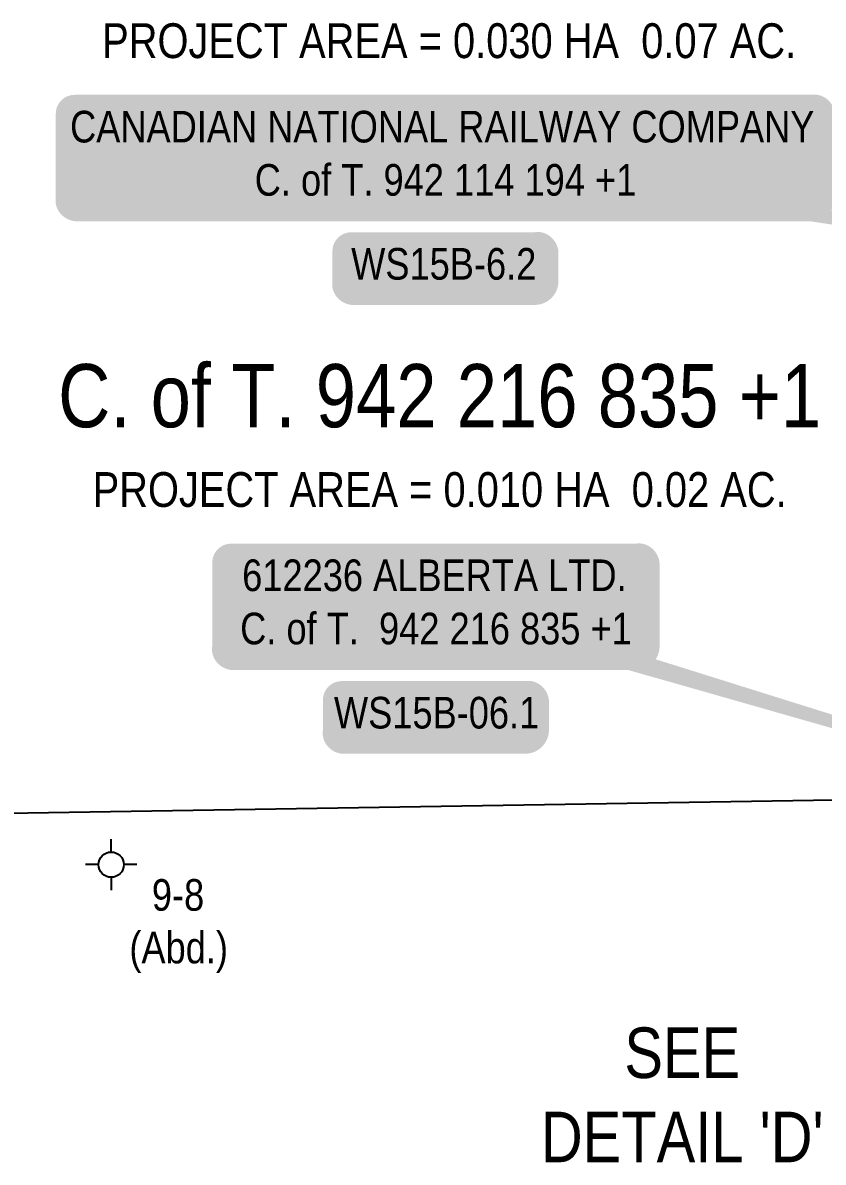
# Model space of a CAD drawing. Extents: x 72365 to 80261, y 6000112 to 6008999.
# Drawn here: x 74585.8 to 74839, y 6001166.1 to 6001526.6 of the extents above; entities that cross this region are included whole.
import ezdxf
from ezdxf.enums import TextEntityAlignment as Align

# ---------------------------------------------------------------- set-up
doc = ezdxf.new("R2010")
doc.units = 0
doc.header["$LTSCALE"] = 5
for name, color, linetype in [('AS-OWNER', 7, 'Continuous'), ('C-SYMBOL', 7, 'Continuous'), ('DETAIL-T', 7, 'Continuous'), ('F-WS-S', 8, 'Continuous'), ('L-AREAREQUIRED', 7, 'Continuous'), ('L-TITLEDB', 4, 'Continuous'), ('P-APEX RECON-LINE LIST', 240, 'Continuous')]:
    doc.layers.add(name, color=color, linetype=linetype)
doc.layers.add('F-WS-T', color=190, linetype='Continuous', lineweight=9)
doc.styles.add('100L', font='ARIALN.TTF', dxfattribs={"height": 2})
doc.styles.add('175L', font='ARIALN.TTF', dxfattribs={"height": 20})
doc.styles.add('80', font='ARIALN.TTF', dxfattribs={"height": 10})
doc.styles.add('80CG', font='ARIALN.TTF', dxfattribs={"height": 10})

# ---------------------------------------------------------------- blocks, each defined once
blk = doc.blocks.new('GABD')
for p, q in [((0, 0.808), (0, 1.616)), ((-0.808, 0), (-1.616, 0)), ((1.616, 0), (0.808, 0)), ((0, -0.808), (0, -1.616))]:
    blk.add_line(p, q)
blk.add_circle((0, 0), 0.8)
blk = doc.blocks.new('*U1487')
h = blk.add_hatch(color=59)
edge = h.paths.add_edge_path()
edge.add_line((-64, -20), (64, -20))
edge.add_arc((64, -14), 6, 270, 360)
edge.add_line((70, -14), (70, 12.5))
edge.add_arc((64, 12.5), 6, 0, 90)
edge.add_line((64, 18.5), (-64, 18.5))
edge.add_arc((-64, 12.5), 6, 90, 180)
edge.add_line((-70, 12.5), (-70, -14))
edge.add_arc((-64, -14), 6, 180, 270)
at = {"color": 1, "flags": 128}
blk.add_lwpolyline([(-64, -20, 3, 3, 0), (64, -20, 3, 3, 0.414214), (70, -14, 3, 3, 0), (70, 12.5, 3, 0, 0.414214), (64, 18.5, 0, 0, 0), (-64, 18.5, 0, 0, 0.414214), (-70, 12.5, 0, 0, 0), (-70, -14, 0, 3, 0.414214)], format="xyseb", close=True, dxfattribs=at)
blk.add_lwpolyline([(280.54, -84.03, 0, 7.5, 0), (0, 0, 0, 0, 0)], format="xyseb", dxfattribs=at)
at = {"color": 1, "style": '80'}
blk.add_attdef('ENTER_TEXT_001', (-35.99, -5), '', height=10, dxfattribs=at)
blk = doc.blocks.new('*U1488')
h = blk.add_hatch(color=59)
edge = h.paths.add_edge_path()
edge.add_line((-116.5, -20), (116.5, -20))
edge.add_arc((116.5, -14), 6, 270, 360)
edge.add_line((122.5, -14), (122.5, 12.5))
edge.add_arc((116.5, 12.5), 6, 0, 90)
edge.add_line((116.5, 18.5), (-116.5, 18.5))
edge.add_arc((-116.5, 12.5), 6, 90, 180)
edge.add_line((-122.5, 12.5), (-122.5, -14))
edge.add_arc((-116.5, -14), 6, 180, 270)
at = {"color": 1, "flags": 128}
blk.add_lwpolyline([(-116.5, -20, 3, 3, 0), (116.5, -20, 3, 3, 0.414214), (122.5, -14, 3, 3, 0), (122.5, 12.5, 3, 0, 0.414214), (116.5, 18.5, 0, 0, 0), (-116.5, 18.5, 0, 0, 0.414214), (-122.5, 12.5, 0, 0, 0), (-122.5, -14, 0, 3, 0.414214)], format="xyseb", close=True, dxfattribs=at)
blk.add_lwpolyline([(297.31, -49.17, 0, 7.5, 0), (0, 0, 0, 0, 0)], format="xyseb", dxfattribs=at)
at = {"color": 1, "style": '80'}
blk.add_attdef('ENTER_TEXT_001', (-35.99, -5), '', height=10, dxfattribs=at)
blk = doc.blocks.new('*U408')
at = {"true_color": 0xffffa8}
h = blk.add_hatch(color=51, dxfattribs=at)
edge = h.paths.add_edge_path()
edge.add_line((-29, -11.5), (29, -11.5))
edge.add_arc((29, -5.5), 6, 270, 360)
edge.add_line((35, -5.5), (35, 4))
edge.add_arc((29, 4), 6, 0, 90)
edge.add_line((29, 10), (-29, 10))
edge.add_arc((-29, 4), 6, 90, 180)
edge.add_line((-35, 4), (-35, -5.5))
edge.add_arc((-29, -5.5), 6, 180, 270)
at = {"color": 240, "flags": 128}
blk.add_lwpolyline([(-29, -11.5, 3, 3, 0), (29, -11.5, 3, 3, 0.414214), (35, -5.5, 3, 3, 0), (35, 4, 3, 0, 0.414214), (29, 10, 0, 0, 0), (-29, 10, 0, 0, 0.414214), (-35, 4, 0, 0, 0), (-35, -5.5, 0, 3, 0.414214)], format="xyseb", close=True, dxfattribs=at)
for points in [[(-21.42, -2.12, 0, 10, 0), (0, 0, 5, 5, 0)], [(21, -3.69, 0, 10, 0), (0, 0, 5, 5, 0)]]:
    blk.add_lwpolyline(points, format="xyseb", dxfattribs=at)
at = {"color": 4, "style": '80'}
blk.add_attdef('OTHER_001', (-14.7, -5), '', height=10, dxfattribs=at)
blk = doc.blocks.new('*U1492')
at = {"true_color": 0xffffa8}
h = blk.add_hatch(color=51, dxfattribs=at)
edge = h.paths.add_edge_path()
edge.add_line((-29, -11.5), (29, -11.5))
edge.add_arc((29, -5.5), 6, 270, 360)
edge.add_line((35, -5.5), (35, 4))
edge.add_arc((29, 4), 6, 0, 90)
edge.add_line((29, 10), (-29, 10))
edge.add_arc((-29, 4), 6, 90, 180)
edge.add_line((-35, 4), (-35, -5.5))
edge.add_arc((-29, -5.5), 6, 180, 270)
at = {"color": 240, "flags": 128}
blk.add_lwpolyline([(-29, -11.5, 3, 3, 0), (29, -11.5, 3, 3, 0.414214), (35, -5.5, 3, 3, 0), (35, 4, 3, 0, 0.414214), (29, 10, 0, 0, 0), (-29, 10, 0, 0, 0.414214), (-35, 4, 0, 0, 0), (-35, -5.5, 0, 3, 0.414214)], format="xyseb", close=True, dxfattribs=at)
for points in [[(-28.7, -2.85, 0, 10, 0), (0, 0, 5, 5, 0)], [(21, -3.69, 0, 10, 0), (0, 0, 5, 5, 0)]]:
    blk.add_lwpolyline(points, format="xyseb", dxfattribs=at)
at = {"color": 4, "style": '80'}
blk.add_attdef('OTHER_001', (-14.7, -5), '', height=10, dxfattribs=at)

msp = doc.modelspace()

# ---------------------------------------------------------------- linework, layer by layer
at = {"layer": 'L-TITLEDB', "flags": 128}
msp.add_lwpolyline([(75005.891, 6001283.302), (74175.382, 6001269.881)], dxfattribs=at)

# ---------------------------------------------------------------- block references
at = {"layer": 'AS-OWNER'}
ref = msp.add_blockref('*U1488', (74718.773, 6001485.344), dxfattribs=at)
ref.add_attrib('ENTER_TEXT_001', 'CANADIAN NATIONAL RAILWAY COMPANY', (74600.803, 6001488.763), dxfattribs={"layer": '0', "color": 1, "height": 10, "style": '80'})
ref.add_attrib('ENTER_TEXT_002', 'C. of T. 942 114 194 +1', (74659.207, 6001471.919), dxfattribs={"layer": '0', "color": 1, "height": 10, "style": '80'})
ref = msp.add_blockref('*U1487', (74715.762, 6001343.31), dxfattribs=at)
ref.add_attrib('ENTER_TEXT_001', '612236 ALBERTA LTD.', (74655.24, 6001346.797), dxfattribs={"layer": '0', "color": 1, "height": 10, "style": '80'})
ref.add_attrib('ENTER_TEXT_002', 'C. of T.  942 216 835 +1', (74654.602, 6001329.953), dxfattribs={"layer": '0', "color": 1, "height": 10, "style": '80'})
at = {"layer": 'F-WS-S', "xscale": 4.99999999999994, "yscale": 4.99999999999994, "zscale": 4.99999999999994}
msp.add_blockref('GABD', (74613.799, 6001260.221), dxfattribs=at)
at = {"layer": 'P-APEX RECON-LINE LIST'}
ref = msp.add_blockref('*U1492', (74718.773, 6001450.349), dxfattribs=at)
ref.add_attrib('OTHER_001', 'WS15B-6.2', (74689.711, 6001445.345), dxfattribs={"layer": '0', "color": 4, "height": 10, "style": '80'})
ref = msp.add_blockref('*U408', (74715.762, 6001308.315), dxfattribs=at)
ref.add_attrib('OTHER_001', 'WS15B-06.1', (74684.271, 6001303.311), dxfattribs={"layer": '0', "color": 4, "height": 10, "style": '80'})

# ---------------------------------------------------------------- texts
at = {"layer": 'C-SYMBOL', "color": 3, "style": '175L'}
msp.add_text('C. of T. 942 216 835 +1', height=20, dxfattribs=at).set_placement((74717.707, 6001392.628), align=Align.BOTTOM_CENTER)
at = {"layer": 'DETAIL-T', "color": 3, "insert": (74794.441, 6001187.379), "char_height": 15.9867, "width": 93.40027, "attachment_point": 5, "style": '80CG'}
msp.add_mtext("SEE\\PDETAIL 'D'", dxfattribs=at)
at = {"layer": 'F-WS-T', "insert": (74619.159, 6001255.649), "char_height": 10, "attachment_point": 1, "style": '100L'}
msp.add_mtext_dynamic_manual_height_columns('\\pi7.5091;9-8\\P\\pi0.39447;(Abd.)', width=30.59795, gutter_width=50, heights=[0], dxfattribs=at)
at = {"layer": 'L-AREAREQUIRED', "color": 5, "style": '100L'}
for s, p in [('PROJECT AREA = 0.030 HA  0.07 AC.', (74720.719, 6001512.162)), ('PROJECT AREA = 0.010 HA  0.02 AC.', (74717.707, 6001370.128))]:
    msp.add_text(s, height=11, dxfattribs=at).set_placement(p, align=Align.BOTTOM_CENTER)

doc.saveas('drawing.dxf')
